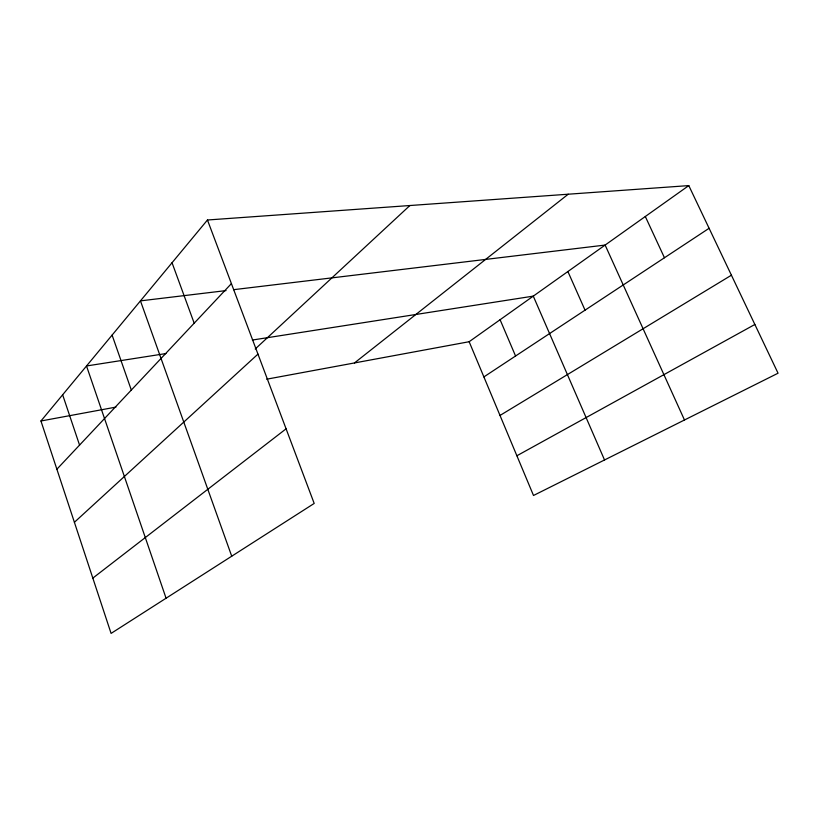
<?xml version="1.0" encoding="UTF-8"?>
<svg xmlns="http://www.w3.org/2000/svg" width="819" height="819" viewBox="0 0 819 819"><rect width="100%" height="100%" fill="white"/><g stroke="black" fill="none" stroke-linecap="round" stroke-linejoin="round"><path stroke-width="1.23" d="M207.453 219.994L314.189 503.439L111.087 633.404L40.95 420.986L207.453 219.994L688.789 185.596L778.05 373.208L533.507 495.485L469.154 341.718L688.789 185.596M56.88 469.215L231.408 283.609M255.221 348.996L409.889 205.528M74.396 522.287L257.954 354.115M354.463 362.95L568.212 194.216M92.834 578.101L286.097 428.818M483.886 376.914L709.1 228.296M500.01 415.448L731.428 275.204M516.881 455.763L754.862 324.478M40.95 420.986L115.94 407.104M266.666 379.197L469.154 341.718M165.929 353.562L86.517 365.97L166.073 598.218M252.385 340.039L533.282 296.13L604.535 459.971M226.044 290.591L140.458 300.87L231.726 556.203M233.599 289.68L605.128 245.065L684.479 419.993M645.311 216.503L664.455 257.75M567.895 271.529L585.042 310.166M500.092 319.727L515.561 356.009M172.041 262.745L194.185 323.188M112.101 335.094L131.316 390.049M62.643 394.789L79.556 445.106"/></g></svg>
